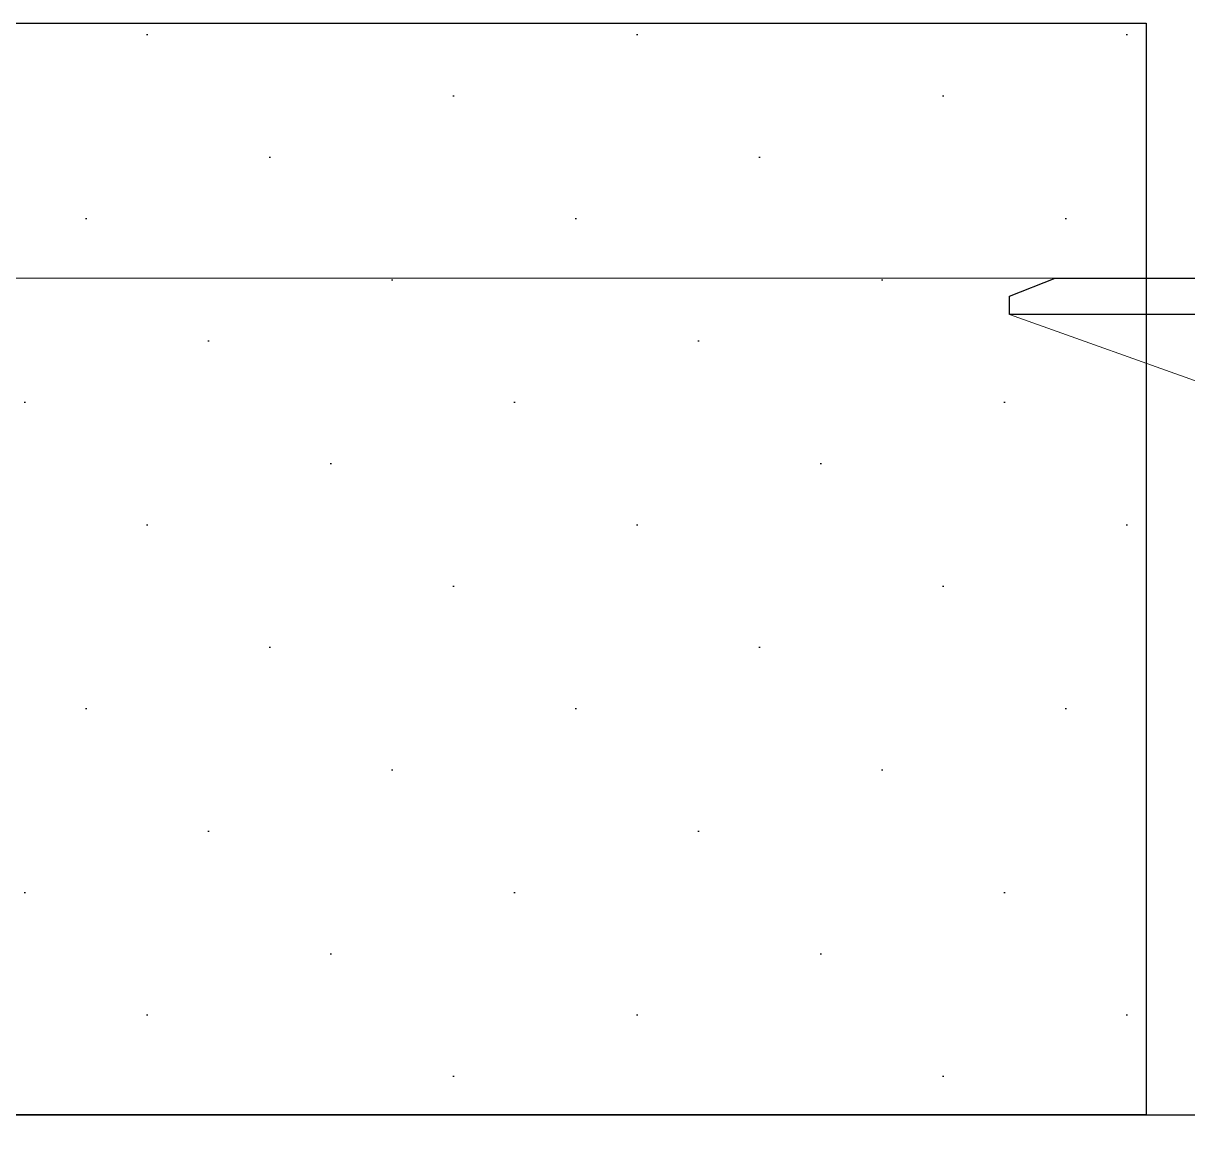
# Model space of a CAD drawing. Header units: inches. Extents: x 129892 to 140765, y 18172 to 24435.
# Drawn here: x 130211.23 to 130217.63, y 22524.79 to 22530.99 of the extents above; entities that cross this region are included whole.
import ezdxf

# ---------------------------------------------------------------- set-up
doc = ezdxf.new("R2010")
doc.units = ezdxf.units.IN
doc.header["$MEASUREMENT"] = 0

# ---------------------------------------------------------------- blocks, each defined once
blk = doc.blocks.new('A$C47B607A2')
at = {"color": 7, "linetype": 'Continuous', "lineweight": 15}
blk.add_line((0.0001, 11.7997), (1.7775, 11.165), dxfattribs=at)
blk.add_lwpolyline([(0.2501, 11.9997), (5.7501, 11.9997), (6.0001, 11.8997), (6.0001, 11.7997), (0.0001, 11.7997), (0.0001, 11.8997)], close=True)
blk = doc.blocks.new('A$C13FC2D51')
at = {"color": 7, "linetype": 'Continuous', "lineweight": 15}
for p, q in [((0.7509, 16.9941), (42.7509, 16.9941)), ((37.2509, 12.3941), (0.7509, 12.3941))]:
    blk.add_line(p, q, dxfattribs=at)
blk.add_blockref('A$C47B607A2', (25.0008, 4.9944))

msp = doc.modelspace()

# ---------------------------------------------------------------- hatches: boundary and pattern name
h = msp.add_hatch()
h.set_pattern_fill('DOTS', color=251, scale=0.6, angle=-45, style=0)
h.set_pattern_definition([(315, (313271.0649, 201916.7055), (1.0102788136, 0.3367596045), [0, -0.9525])])
h.paths.add_polyline_path([(130217.4049, 22530.9888), (130217.4049, 22524.9888), (130200.4049, 22524.9888), (130200.4049, 22530.9888)])

# ---------------------------------------------------------------- linework, layer by layer
at = {"color": 251}
msp.add_lwpolyline([(130217.4049, 22530.9888), (130217.4049, 22524.9888), (130200.4049, 22524.9888), (130200.4049, 22530.9888)], close=True, dxfattribs=at)
msp.add_lwpolyline([(130161.9049, 22524.9888), (130228.9049, 22524.9888), (130228.9049, 22511.9888), (130161.9049, 22511.9888), (130161.9049, 22524.9888)])

# ---------------------------------------------------------------- block references
msp.add_blockref('A$C13FC2D51', (130191.654, 22512.5947))

doc.saveas('drawing.dxf')
